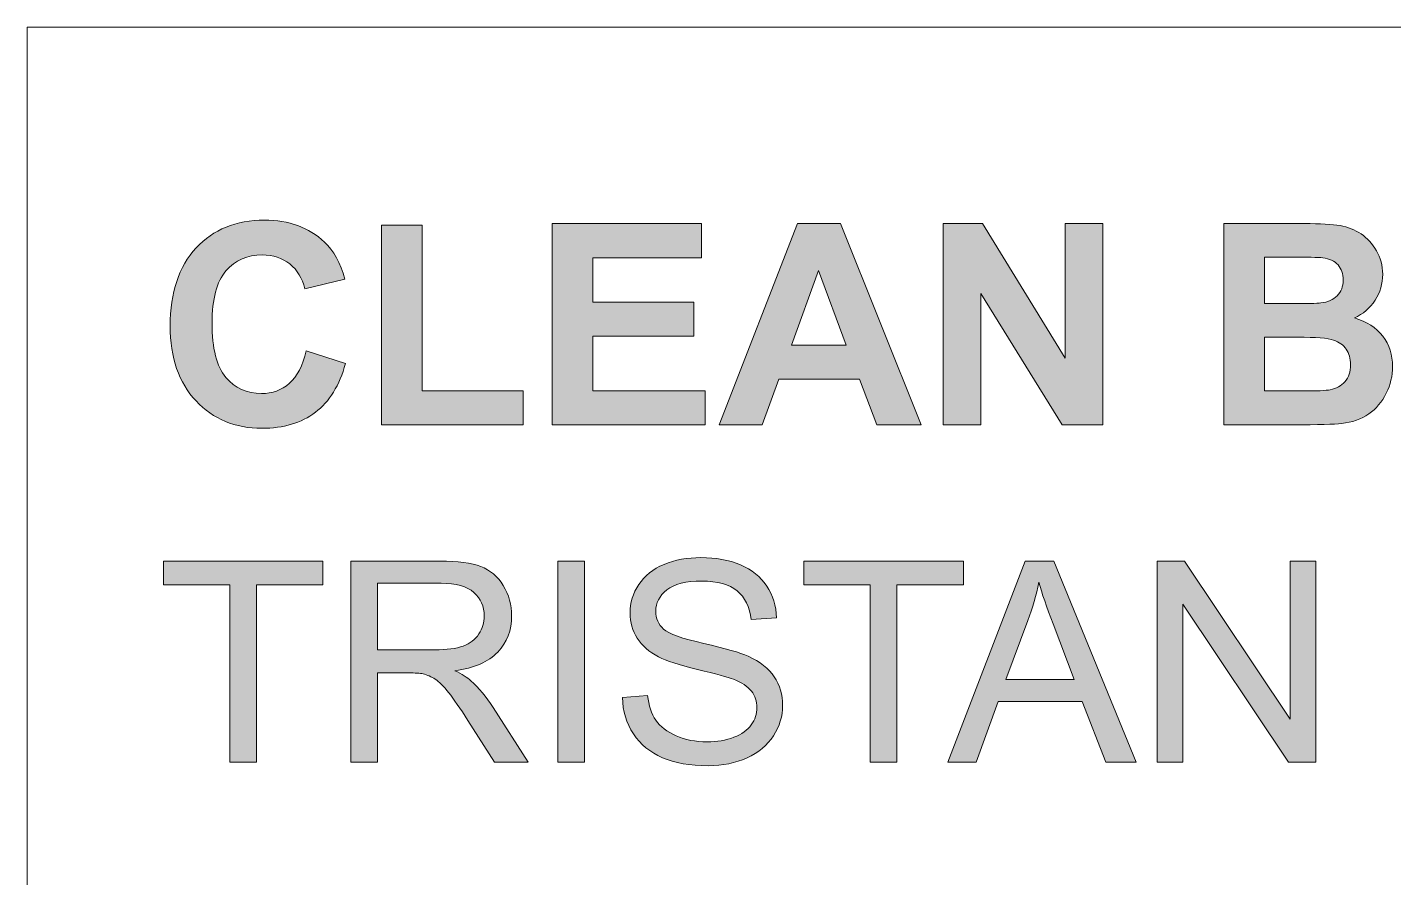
# Model space of a CAD drawing. Header units: inches. Extents: x -6.9 to 58.7, y -33.3 to 13.5.
# Drawn here: x -6.87 to 1.23, y -28.31 to -23.27 of the extents above; entities that cross this region are included whole.
import ezdxf

# ---------------------------------------------------------------- set-up
doc = ezdxf.new("R2010")
doc.units = ezdxf.units.IN
doc.header["$MEASUREMENT"] = 0
doc.layers.add('Layer 1', color=7, linetype='Continuous', lineweight=0)

# ---------------------------------------------------------------- blocks, each defined once
blk = doc.blocks.new('Block_1')
at = {"layer": 'Layer 1', "true_color": 0x000000, "transparency": 33554687}
h = blk.add_hatch(color=18, dxfattribs=at)
h.dxf.hatch_style = 2
edge = h.paths.add_edge_path()
edge.add_spline(control_points=[(-5.2161, -25.1857), (-5.2161, -25.1857), (-4.9826, -25.2597), (-4.9826, -25.2597), (-5.0184, -25.3899), (-5.0779, -25.4866), (-5.1612, -25.5498), (-5.2445, -25.613), (-5.3501, -25.6446), (-5.4782, -25.6446), (-5.6366, -25.6446), (-5.7668, -25.5905), (-5.8688, -25.4823), (-5.9708, -25.3741), (-6.0218, -25.2261), (-6.0218, -25.0384), (-6.0218, -24.8398), (-5.9705, -24.6856), (-5.868, -24.5757), (-5.7654, -24.4658), (-5.6306, -24.4109), (-5.4635, -24.4109), (-5.3176, -24.4109), (-5.199, -24.454), (-5.1079, -24.5403), (-5.0537, -24.5913), (-5.013, -24.6646), (-4.9858, -24.76), (-4.9858, -24.76), (-5.2243, -24.817), (-5.2243, -24.817), (-5.2384, -24.7552), (-5.2678, -24.7063), (-5.3126, -24.6705), (-5.3573, -24.6347), (-5.4117, -24.6168), (-5.4757, -24.6168), (-5.5642, -24.6168), (-5.6359, -24.6485), (-5.691, -24.712), (-5.7461, -24.7755), (-5.7736, -24.8783), (-5.7736, -25.0205), (-5.7736, -25.1713), (-5.7465, -25.2787), (-5.6922, -25.3427), (-5.638, -25.4067), (-5.5674, -25.4387), (-5.4806, -25.4387), (-5.4166, -25.4387), (-5.3615, -25.4184), (-5.3154, -25.3777), (-5.2693, -25.337), (-5.2362, -25.273), (-5.2161, -25.1857)], knot_values=[0, 0, 0, 0, 1, 1, 1, 2, 2, 2, 3, 3, 3, 4, 4, 4, 5, 5, 5, 6, 6, 6, 7, 7, 7, 8, 8, 8, 9, 9, 9, 10, 10, 10, 11, 11, 11, 12, 12, 12, 13, 13, 13, 14, 14, 14, 15, 15, 15, 16, 16, 16, 17, 17, 17, 18, 18, 18, 18], degree=3, periodic=0)
h = blk.add_hatch(color=18, dxfattribs=at)
h.dxf.hatch_style = 2
edge = h.paths.add_edge_path()
edge.add_spline(control_points=[(-4.7694, -25.6243), (-4.7694, -25.6243), (-4.7694, -24.441), (-4.7694, -24.441), (-4.7694, -24.441), (-4.5285, -24.441), (-4.5285, -24.441), (-4.5285, -24.441), (-4.5285, -25.4233), (-4.5285, -25.4233), (-4.5285, -25.4233), (-3.9295, -25.4233), (-3.9295, -25.4233), (-3.9295, -25.4233), (-3.9295, -25.6243), (-3.9295, -25.6243), (-3.9295, -25.6243), (-4.7694, -25.6243), (-4.7694, -25.6243)], knot_values=[0, 0, 0, 0, 1, 1, 1, 2, 2, 2, 3, 3, 3, 4, 4, 4, 5, 5, 5, 6, 6, 6, 6], degree=3, periodic=0)
h = blk.add_hatch(color=18, dxfattribs=at)
h.dxf.hatch_style = 2
edge = h.paths.add_edge_path()
edge.add_spline(control_points=[(-3.7578, -25.6243), (-3.7578, -25.6243), (-3.7578, -24.4313), (-3.7578, -24.4313), (-3.7578, -24.4313), (-2.8732, -24.4313), (-2.8732, -24.4313), (-2.8732, -24.4313), (-2.8732, -24.6331), (-2.8732, -24.6331), (-2.8732, -24.6331), (-3.5169, -24.6331), (-3.5169, -24.6331), (-3.5169, -24.6331), (-3.5169, -24.8976), (-3.5169, -24.8976), (-3.5169, -24.8976), (-2.918, -24.8976), (-2.918, -24.8976), (-2.918, -24.8976), (-2.918, -25.0986), (-2.918, -25.0986), (-2.918, -25.0986), (-3.5169, -25.0986), (-3.5169, -25.0986), (-3.5169, -25.0986), (-3.5169, -25.4233), (-3.5169, -25.4233), (-3.5169, -25.4233), (-2.8504, -25.4233), (-2.8504, -25.4233), (-2.8504, -25.4233), (-2.8504, -25.6243), (-2.8504, -25.6243), (-2.8504, -25.6243), (-3.7578, -25.6243), (-3.7578, -25.6243)], knot_values=[0, 0, 0, 0, 1, 1, 1, 2, 2, 2, 3, 3, 3, 4, 4, 4, 5, 5, 5, 6, 6, 6, 7, 7, 7, 8, 8, 8, 9, 9, 9, 10, 10, 10, 11, 11, 11, 12, 12, 12, 12], degree=3, periodic=0)
h = blk.add_hatch(color=18, dxfattribs=at)
h.dxf.hatch_style = 2
edge = h.paths.add_edge_path()
edge.add_spline(control_points=[(-2.0138, -25.1523), (-2.0138, -25.1523), (-2.1782, -24.7096), (-2.1782, -24.7096), (-2.1782, -24.7096), (-2.3393, -25.1523), (-2.3393, -25.1523), (-2.3393, -25.1523), (-2.0138, -25.1523), (-2.0138, -25.1523)], knot_values=[0, 0, 0, 0, 1, 1, 1, 2, 2, 2, 3, 3, 3, 3], degree=3, periodic=0)
edge = h.paths.add_edge_path()
edge.add_spline(control_points=[(-1.5703, -25.6243), (-1.5703, -25.6243), (-1.8323, -25.6243), (-1.8323, -25.6243), (-1.8323, -25.6243), (-1.9365, -25.3533), (-1.9365, -25.3533), (-1.9365, -25.3533), (-2.4134, -25.3533), (-2.4134, -25.3533), (-2.4134, -25.3533), (-2.5119, -25.6243), (-2.5119, -25.6243), (-2.5119, -25.6243), (-2.7674, -25.6243), (-2.7674, -25.6243), (-2.7674, -25.6243), (-2.3027, -24.4313), (-2.3027, -24.4313), (-2.3027, -24.4313), (-2.048, -24.4313), (-2.048, -24.4313), (-2.048, -24.4313), (-1.5703, -25.6243), (-1.5703, -25.6243)], knot_values=[0, 0, 0, 0, 1, 1, 1, 2, 2, 2, 3, 3, 3, 4, 4, 4, 5, 5, 5, 6, 6, 6, 7, 7, 7, 8, 8, 8, 8], degree=3, periodic=0)
h = blk.add_hatch(color=18, dxfattribs=at)
h.dxf.hatch_style = 2
edge = h.paths.add_edge_path()
edge.add_spline(control_points=[(-1.4401, -25.6243), (-1.4401, -25.6243), (-1.4401, -24.4313), (-1.4401, -24.4313), (-1.4401, -24.4313), (-1.2057, -24.4313), (-1.2057, -24.4313), (-1.2057, -24.4313), (-0.7174, -25.228), (-0.7174, -25.228), (-0.7174, -25.228), (-0.7174, -24.4313), (-0.7174, -24.4313), (-0.7174, -24.4313), (-0.4936, -24.4313), (-0.4936, -24.4313), (-0.4936, -24.4313), (-0.4936, -25.6243), (-0.4936, -25.6243), (-0.4936, -25.6243), (-0.7353, -25.6243), (-0.7353, -25.6243), (-0.7353, -25.6243), (-1.2163, -24.8463), (-1.2163, -24.8463), (-1.2163, -24.8463), (-1.2163, -25.6243), (-1.2163, -25.6243), (-1.2163, -25.6243), (-1.4401, -25.6243), (-1.4401, -25.6243)], knot_values=[0, 0, 0, 0, 1, 1, 1, 2, 2, 2, 3, 3, 3, 4, 4, 4, 5, 5, 5, 6, 6, 6, 7, 7, 7, 8, 8, 8, 9, 9, 9, 10, 10, 10, 10], degree=3, periodic=0)
h = blk.add_hatch(color=18, dxfattribs=at)
h.dxf.hatch_style = 2
edge = h.paths.add_edge_path()
edge.add_spline(control_points=[(0.4658, -25.1043), (0.4658, -25.1043), (0.4658, -25.4233), (0.4658, -25.4233), (0.4658, -25.4233), (0.6888, -25.4233), (0.6888, -25.4233), (0.7756, -25.4233), (0.8307, -25.4208), (0.854, -25.416), (0.8898, -25.4095), (0.919, -25.3936), (0.9415, -25.3684), (0.964, -25.3431), (0.9753, -25.3094), (0.9753, -25.267), (0.9753, -25.2312), (0.9666, -25.2008), (0.9492, -25.1759), (0.9319, -25.1509), (0.9068, -25.1328), (0.874, -25.1214), (0.8411, -25.11), (0.7699, -25.1043), (0.6603, -25.1043), (0.6603, -25.1043), (0.4658, -25.1043), (0.4658, -25.1043)], knot_values=[0, 0, 0, 0, 1, 1, 1, 2, 2, 2, 3, 3, 3, 4, 4, 4, 5, 5, 5, 6, 6, 6, 7, 7, 7, 8, 8, 8, 9, 9, 9, 9], degree=3, periodic=0)
edge = h.paths.add_edge_path()
edge.add_spline(control_points=[(0.4658, -24.6298), (0.4658, -24.6298), (0.4658, -24.9057), (0.4658, -24.9057), (0.4658, -24.9057), (0.6237, -24.9057), (0.6237, -24.9057), (0.7176, -24.9057), (0.7759, -24.9044), (0.7987, -24.9016), (0.8399, -24.8968), (0.8723, -24.8825), (0.8959, -24.8589), (0.9195, -24.8353), (0.9313, -24.8043), (0.9313, -24.7657), (0.9313, -24.7288), (0.9212, -24.6989), (0.9008, -24.6758), (0.8805, -24.6528), (0.8502, -24.6388), (0.8101, -24.6339), (0.7862, -24.6312), (0.7176, -24.6298), (0.6042, -24.6298), (0.6042, -24.6298), (0.4658, -24.6298), (0.4658, -24.6298)], knot_values=[0, 0, 0, 0, 1, 1, 1, 2, 2, 2, 3, 3, 3, 4, 4, 4, 5, 5, 5, 6, 6, 6, 7, 7, 7, 8, 8, 8, 9, 9, 9, 9], degree=3, periodic=0)
edge = h.paths.add_edge_path()
edge.add_spline(control_points=[(0.2249, -24.4313), (0.2249, -24.4313), (0.7018, -24.4313), (0.7018, -24.4313), (0.7962, -24.4313), (0.8666, -24.4352), (0.913, -24.4431), (0.9594, -24.4509), (1.0009, -24.4673), (1.0375, -24.4923), (1.0742, -24.5173), (1.1047, -24.5505), (1.1291, -24.592), (1.1535, -24.6335), (1.1657, -24.68), (1.1657, -24.7316), (1.1657, -24.7874), (1.1506, -24.8387), (1.1205, -24.8854), (1.0904, -24.932), (1.0496, -24.967), (0.9981, -24.9903), (1.0708, -25.0115), (1.1266, -25.0476), (1.1657, -25.0986), (1.2048, -25.1496), (1.2243, -25.2095), (1.2243, -25.2784), (1.2243, -25.3327), (1.2117, -25.3854), (1.1865, -25.4367), (1.1612, -25.488), (1.1268, -25.5289), (1.0831, -25.5596), (1.0394, -25.5903), (0.9856, -25.6091), (0.9216, -25.6162), (0.8814, -25.6205), (0.7846, -25.6232), (0.631, -25.6243), (0.631, -25.6243), (0.2249, -25.6243), (0.2249, -25.6243), (0.2249, -25.6243), (0.2249, -24.4313), (0.2249, -24.4313)], knot_values=[0, 0, 0, 0, 1, 1, 1, 2, 2, 2, 3, 3, 3, 4, 4, 4, 5, 5, 5, 6, 6, 6, 7, 7, 7, 8, 8, 8, 9, 9, 9, 10, 10, 10, 11, 11, 11, 12, 12, 12, 13, 13, 13, 14, 14, 14, 15, 15, 15, 15], degree=3, periodic=0)
h = blk.add_hatch(color=18, dxfattribs=at)
h.dxf.hatch_style = 2
edge = h.paths.add_edge_path()
edge.add_spline(control_points=[(-5.6686, -27.6243), (-5.6686, -27.6243), (-5.6686, -26.572), (-5.6686, -26.572), (-5.6686, -26.572), (-6.0617, -26.572), (-6.0617, -26.572), (-6.0617, -26.572), (-6.0617, -26.4313), (-6.0617, -26.4313), (-6.0617, -26.4313), (-5.116, -26.4313), (-5.116, -26.4313), (-5.116, -26.4313), (-5.116, -26.572), (-5.116, -26.572), (-5.116, -26.572), (-5.5107, -26.572), (-5.5107, -26.572), (-5.5107, -26.572), (-5.5107, -27.6243), (-5.5107, -27.6243), (-5.5107, -27.6243), (-5.6686, -27.6243), (-5.6686, -27.6243)], knot_values=[0, 0, 0, 0, 1, 1, 1, 2, 2, 2, 3, 3, 3, 4, 4, 4, 5, 5, 5, 6, 6, 6, 7, 7, 7, 8, 8, 8, 8], degree=3, periodic=0)
h = blk.add_hatch(color=18, dxfattribs=at)
h.dxf.hatch_style = 2
edge = h.paths.add_edge_path()
edge.add_spline(control_points=[(-4.7938, -26.9578), (-4.7938, -26.9578), (-4.4544, -26.9578), (-4.4544, -26.9578), (-4.3823, -26.9578), (-4.3258, -26.9503), (-4.2851, -26.9354), (-4.2445, -26.9205), (-4.2135, -26.8966), (-4.1924, -26.8638), (-4.1712, -26.831), (-4.1606, -26.7953), (-4.1606, -26.7568), (-4.1606, -26.7004), (-4.1811, -26.654), (-4.2221, -26.6176), (-4.263, -26.5813), (-4.3277, -26.5631), (-4.4162, -26.5631), (-4.4162, -26.5631), (-4.7938, -26.5631), (-4.7938, -26.5631), (-4.7938, -26.5631), (-4.7938, -26.9578), (-4.7938, -26.9578)], knot_values=[0, 0, 0, 0, 1, 1, 1, 2, 2, 2, 3, 3, 3, 4, 4, 4, 5, 5, 5, 6, 6, 6, 7, 7, 7, 8, 8, 8, 8], degree=3, periodic=0)
edge = h.paths.add_edge_path()
edge.add_spline(control_points=[(-4.9516, -27.6243), (-4.9516, -27.6243), (-4.9516, -26.4313), (-4.9516, -26.4313), (-4.9516, -26.4313), (-4.4227, -26.4313), (-4.4227, -26.4313), (-4.3164, -26.4313), (-4.2355, -26.442), (-4.1802, -26.4634), (-4.1248, -26.4848), (-4.0806, -26.5227), (-4.0475, -26.5769), (-4.0144, -26.6312), (-3.9979, -26.6911), (-3.9979, -26.7568), (-3.9979, -26.8414), (-4.0253, -26.9128), (-4.0801, -26.9708), (-4.1349, -27.0289), (-4.2195, -27.0658), (-4.334, -27.0815), (-4.2922, -27.1016), (-4.2605, -27.1214), (-4.2388, -27.1409), (-4.1927, -27.1832), (-4.149, -27.2361), (-4.1077, -27.2996), (-4.1077, -27.2996), (-3.9002, -27.6243), (-3.9002, -27.6243), (-3.9002, -27.6243), (-4.0988, -27.6243), (-4.0988, -27.6243), (-4.0988, -27.6243), (-4.2567, -27.3761), (-4.2567, -27.3761), (-4.3028, -27.3045), (-4.3408, -27.2497), (-4.3706, -27.2117), (-4.4004, -27.1737), (-4.4272, -27.1471), (-4.4508, -27.1319), (-4.4744, -27.1168), (-4.4984, -27.1062), (-4.5228, -27.1002), (-4.5407, -27.0964), (-4.57, -27.0945), (-4.6107, -27.0945), (-4.6107, -27.0945), (-4.7938, -27.0945), (-4.7938, -27.0945), (-4.7938, -27.0945), (-4.7938, -27.6243), (-4.7938, -27.6243), (-4.7938, -27.6243), (-4.9516, -27.6243), (-4.9516, -27.6243)], knot_values=[0, 0, 0, 0, 1, 1, 1, 2, 2, 2, 3, 3, 3, 4, 4, 4, 5, 5, 5, 6, 6, 6, 7, 7, 7, 8, 8, 8, 9, 9, 9, 10, 10, 10, 11, 11, 11, 12, 12, 12, 13, 13, 13, 14, 14, 14, 15, 15, 15, 16, 16, 16, 17, 17, 17, 18, 18, 18, 19, 19, 19, 19], degree=3, periodic=0)
h = blk.add_hatch(color=18, dxfattribs=at)
h.dxf.hatch_style = 2
edge = h.paths.add_edge_path()
edge.add_spline(control_points=[(-3.7236, -27.6243), (-3.7236, -27.6243), (-3.7236, -26.4313), (-3.7236, -26.4313), (-3.7236, -26.4313), (-3.5657, -26.4313), (-3.5657, -26.4313), (-3.5657, -26.4313), (-3.5657, -27.6243), (-3.5657, -27.6243), (-3.5657, -27.6243), (-3.7236, -27.6243), (-3.7236, -27.6243)], knot_values=[0, 0, 0, 0, 1, 1, 1, 2, 2, 2, 3, 3, 3, 4, 4, 4, 4], degree=3, periodic=0)
h = blk.add_hatch(color=18, dxfattribs=at)
h.dxf.hatch_style = 2
edge = h.paths.add_edge_path()
edge.add_spline(control_points=[(-3.3411, -27.241), (-3.3411, -27.241), (-3.1922, -27.228), (-3.1922, -27.228), (-3.1852, -27.2877), (-3.1687, -27.3366), (-3.143, -27.3749), (-3.1172, -27.4131), (-3.0772, -27.444), (-3.0229, -27.4676), (-2.9687, -27.4912), (-2.9077, -27.503), (-2.8398, -27.503), (-2.7796, -27.503), (-2.7264, -27.4941), (-2.6803, -27.4762), (-2.6342, -27.4583), (-2.5999, -27.4337), (-2.5774, -27.4025), (-2.5549, -27.3713), (-2.5436, -27.3373), (-2.5436, -27.3004), (-2.5436, -27.263), (-2.5545, -27.2303), (-2.5762, -27.2023), (-2.5979, -27.1744), (-2.6337, -27.1509), (-2.6836, -27.1319), (-2.7156, -27.1195), (-2.7864, -27.1001), (-2.896, -27.0738), (-3.0056, -27.0474), (-3.0823, -27.0226), (-3.1263, -26.9993), (-3.1833, -26.9695), (-3.2257, -26.9324), (-3.2536, -26.8882), (-3.2816, -26.844), (-3.2956, -26.7945), (-3.2956, -26.7397), (-3.2956, -26.6795), (-3.2785, -26.6232), (-3.2443, -26.5708), (-3.2101, -26.5185), (-3.1602, -26.4787), (-3.0946, -26.4516), (-3.0289, -26.4245), (-2.9559, -26.4109), (-2.8756, -26.4109), (-2.7872, -26.4109), (-2.7092, -26.4252), (-2.6417, -26.4536), (-2.5741, -26.4821), (-2.5222, -26.524), (-2.4858, -26.5794), (-2.4495, -26.6347), (-2.43, -26.6974), (-2.4272, -26.7674), (-2.4272, -26.7674), (-2.5786, -26.7788), (-2.5786, -26.7788), (-2.5867, -26.7033), (-2.6143, -26.6464), (-2.6612, -26.6079), (-2.7081, -26.5693), (-2.7775, -26.5501), (-2.8691, -26.5501), (-2.9646, -26.5501), (-3.0342, -26.5676), (-3.0779, -26.6026), (-3.1215, -26.6376), (-3.1434, -26.6797), (-3.1434, -26.7291), (-3.1434, -26.772), (-3.1279, -26.8072), (-3.097, -26.8349), (-3.0666, -26.8626), (-2.9873, -26.8909), (-2.859, -26.9199), (-2.7307, -26.949), (-2.6426, -26.9743), (-2.5949, -26.996), (-2.5254, -27.028), (-2.4742, -27.0686), (-2.4411, -27.1177), (-2.408, -27.1668), (-2.3914, -27.2234), (-2.3914, -27.2874), (-2.3914, -27.3509), (-2.4096, -27.4107), (-2.4459, -27.4668), (-2.4823, -27.523), (-2.5345, -27.5667), (-2.6026, -27.5978), (-2.6707, -27.629), (-2.7473, -27.6446), (-2.8325, -27.6446), (-2.9405, -27.6446), (-3.031, -27.6289), (-3.1039, -27.5974), (-3.1769, -27.566), (-3.2341, -27.5186), (-3.2756, -27.4554), (-3.3171, -27.3922), (-3.339, -27.3207), (-3.3411, -27.241)], knot_values=[0, 0, 0, 0, 1, 1, 1, 2, 2, 2, 3, 3, 3, 4, 4, 4, 5, 5, 5, 6, 6, 6, 7, 7, 7, 8, 8, 8, 9, 9, 9, 10, 10, 10, 11, 11, 11, 12, 12, 12, 13, 13, 13, 14, 14, 14, 15, 15, 15, 16, 16, 16, 17, 17, 17, 18, 18, 18, 19, 19, 19, 20, 20, 20, 21, 21, 21, 22, 22, 22, 23, 23, 23, 24, 24, 24, 25, 25, 25, 26, 26, 26, 27, 27, 27, 28, 28, 28, 29, 29, 29, 30, 30, 30, 31, 31, 31, 32, 32, 32, 33, 33, 33, 34, 34, 34, 35, 35, 35, 35], degree=3, periodic=0)
h = blk.add_hatch(color=18, dxfattribs=at)
h.dxf.hatch_style = 2
edge = h.paths.add_edge_path()
edge.add_spline(control_points=[(-1.8722, -27.6243), (-1.8722, -27.6243), (-1.8722, -26.572), (-1.8722, -26.572), (-1.8722, -26.572), (-2.2653, -26.572), (-2.2653, -26.572), (-2.2653, -26.572), (-2.2653, -26.4313), (-2.2653, -26.4313), (-2.2653, -26.4313), (-1.3196, -26.4313), (-1.3196, -26.4313), (-1.3196, -26.4313), (-1.3196, -26.572), (-1.3196, -26.572), (-1.3196, -26.572), (-1.7143, -26.572), (-1.7143, -26.572), (-1.7143, -26.572), (-1.7143, -27.6243), (-1.7143, -27.6243), (-1.7143, -27.6243), (-1.8722, -27.6243), (-1.8722, -27.6243)], knot_values=[0, 0, 0, 0, 1, 1, 1, 2, 2, 2, 3, 3, 3, 4, 4, 4, 5, 5, 5, 6, 6, 6, 7, 7, 7, 8, 8, 8, 8], degree=3, periodic=0)
h = blk.add_hatch(color=18, dxfattribs=at)
h.dxf.hatch_style = 2
edge = h.paths.add_edge_path()
edge.add_spline(control_points=[(-1.0682, -27.1344), (-1.0682, -27.1344), (-0.6637, -27.1344), (-0.6637, -27.1344), (-0.6637, -27.1344), (-0.7882, -26.804), (-0.7882, -26.804), (-0.8262, -26.7036), (-0.8544, -26.6211), (-0.8729, -26.5566), (-0.8881, -26.6331), (-0.9095, -26.709), (-0.9372, -26.7845), (-0.9372, -26.7845), (-1.0682, -27.1344), (-1.0682, -27.1344)], knot_values=[0, 0, 0, 0, 1, 1, 1, 2, 2, 2, 3, 3, 3, 4, 4, 4, 5, 5, 5, 5], degree=3, periodic=0)
edge = h.paths.add_edge_path()
edge.add_spline(control_points=[(-1.4124, -27.6243), (-1.4124, -27.6243), (-0.9543, -26.4313), (-0.9543, -26.4313), (-0.9543, -26.4313), (-0.7842, -26.4313), (-0.7842, -26.4313), (-0.7842, -26.4313), (-0.2959, -27.6243), (-0.2959, -27.6243), (-0.2959, -27.6243), (-0.4757, -27.6243), (-0.4757, -27.6243), (-0.4757, -27.6243), (-0.6149, -27.263), (-0.6149, -27.263), (-0.6149, -27.263), (-1.1138, -27.263), (-1.1138, -27.263), (-1.1138, -27.263), (-1.2448, -27.6243), (-1.2448, -27.6243), (-1.2448, -27.6243), (-1.4124, -27.6243), (-1.4124, -27.6243)], knot_values=[0, 0, 0, 0, 1, 1, 1, 2, 2, 2, 3, 3, 3, 4, 4, 4, 5, 5, 5, 6, 6, 6, 7, 7, 7, 8, 8, 8, 8], degree=3, periodic=0)
h = blk.add_hatch(color=18, dxfattribs=at)
h.dxf.hatch_style = 2
edge = h.paths.add_edge_path()
edge.add_spline(control_points=[(-0.1714, -27.6243), (-0.1714, -27.6243), (-0.1714, -26.4313), (-0.1714, -26.4313), (-0.1714, -26.4313), (-0.0094, -26.4313), (-0.0094, -26.4313), (-0.0094, -26.4313), (0.6172, -27.3679), (0.6172, -27.3679), (0.6172, -27.3679), (0.6172, -26.4313), (0.6172, -26.4313), (0.6172, -26.4313), (0.7686, -26.4313), (0.7686, -26.4313), (0.7686, -26.4313), (0.7686, -27.6243), (0.7686, -27.6243), (0.7686, -27.6243), (0.6066, -27.6243), (0.6066, -27.6243), (0.6066, -27.6243), (-0.02, -26.6868), (-0.02, -26.6868), (-0.02, -26.6868), (-0.02, -27.6243), (-0.02, -27.6243), (-0.02, -27.6243), (-0.1714, -27.6243), (-0.1714, -27.6243)], knot_values=[0, 0, 0, 0, 1, 1, 1, 2, 2, 2, 3, 3, 3, 4, 4, 4, 5, 5, 5, 6, 6, 6, 7, 7, 7, 8, 8, 8, 9, 9, 9, 10, 10, 10, 10], degree=3, periodic=0)
at = {"layer": 'Layer 1'}
for points, knots in [([(-5.2161, -25.1857), (-5.2161, -25.1857), (-4.9826, -25.2597), (-4.9826, -25.2597), (-5.0184, -25.3899), (-5.0779, -25.4866), (-5.1612, -25.5498), (-5.2445, -25.613), (-5.3501, -25.6446), (-5.4782, -25.6446), (-5.6366, -25.6446), (-5.7668, -25.5905), (-5.8688, -25.4823), (-5.9708, -25.3741), (-6.0218, -25.2261), (-6.0218, -25.0384), (-6.0218, -24.8398), (-5.9705, -24.6856), (-5.868, -24.5757), (-5.7654, -24.4658), (-5.6306, -24.4109), (-5.4635, -24.4109), (-5.3176, -24.4109), (-5.199, -24.454), (-5.1079, -24.5403), (-5.0537, -24.5913), (-5.013, -24.6646), (-4.9858, -24.76), (-4.9858, -24.76), (-5.2243, -24.817), (-5.2243, -24.817), (-5.2384, -24.7552), (-5.2678, -24.7063), (-5.3126, -24.6705), (-5.3573, -24.6347), (-5.4117, -24.6168), (-5.4757, -24.6168), (-5.5642, -24.6168), (-5.6359, -24.6485), (-5.691, -24.712), (-5.7461, -24.7755), (-5.7736, -24.8783), (-5.7736, -25.0205), (-5.7736, -25.1713), (-5.7465, -25.2787), (-5.6922, -25.3427), (-5.638, -25.4067), (-5.5674, -25.4387), (-5.4806, -25.4387), (-5.4166, -25.4387), (-5.3615, -25.4184), (-5.3154, -25.3777), (-5.2693, -25.337), (-5.2362, -25.273), (-5.2161, -25.1857)], [0, 0, 0, 0, 1, 1, 1, 2, 2, 2, 3, 3, 3, 4, 4, 4, 5, 5, 5, 6, 6, 6, 7, 7, 7, 8, 8, 8, 9, 9, 9, 10, 10, 10, 11, 11, 11, 12, 12, 12, 13, 13, 13, 14, 14, 14, 15, 15, 15, 16, 16, 16, 17, 17, 17, 18, 18, 18, 18]), ([(-4.7694, -25.6243), (-4.7694, -25.6243), (-4.7694, -24.441), (-4.7694, -24.441), (-4.7694, -24.441), (-4.5285, -24.441), (-4.5285, -24.441), (-4.5285, -24.441), (-4.5285, -25.4233), (-4.5285, -25.4233), (-4.5285, -25.4233), (-3.9295, -25.4233), (-3.9295, -25.4233), (-3.9295, -25.4233), (-3.9295, -25.6243), (-3.9295, -25.6243), (-3.9295, -25.6243), (-4.7694, -25.6243), (-4.7694, -25.6243)], [0, 0, 0, 0, 1, 1, 1, 2, 2, 2, 3, 3, 3, 4, 4, 4, 5, 5, 5, 6, 6, 6, 6]), ([(-3.7578, -25.6243), (-3.7578, -25.6243), (-3.7578, -24.4313), (-3.7578, -24.4313), (-3.7578, -24.4313), (-2.8732, -24.4313), (-2.8732, -24.4313), (-2.8732, -24.4313), (-2.8732, -24.6331), (-2.8732, -24.6331), (-2.8732, -24.6331), (-3.5169, -24.6331), (-3.5169, -24.6331), (-3.5169, -24.6331), (-3.5169, -24.8976), (-3.5169, -24.8976), (-3.5169, -24.8976), (-2.918, -24.8976), (-2.918, -24.8976), (-2.918, -24.8976), (-2.918, -25.0986), (-2.918, -25.0986), (-2.918, -25.0986), (-3.5169, -25.0986), (-3.5169, -25.0986), (-3.5169, -25.0986), (-3.5169, -25.4233), (-3.5169, -25.4233), (-3.5169, -25.4233), (-2.8504, -25.4233), (-2.8504, -25.4233), (-2.8504, -25.4233), (-2.8504, -25.6243), (-2.8504, -25.6243), (-2.8504, -25.6243), (-3.7578, -25.6243), (-3.7578, -25.6243)], [0, 0, 0, 0, 1, 1, 1, 2, 2, 2, 3, 3, 3, 4, 4, 4, 5, 5, 5, 6, 6, 6, 7, 7, 7, 8, 8, 8, 9, 9, 9, 10, 10, 10, 11, 11, 11, 12, 12, 12, 12]), ([(-1.5703, -25.6243), (-1.5703, -25.6243), (-1.8323, -25.6243), (-1.8323, -25.6243), (-1.8323, -25.6243), (-1.9365, -25.3533), (-1.9365, -25.3533), (-1.9365, -25.3533), (-2.4134, -25.3533), (-2.4134, -25.3533), (-2.4134, -25.3533), (-2.5119, -25.6243), (-2.5119, -25.6243), (-2.5119, -25.6243), (-2.7674, -25.6243), (-2.7674, -25.6243), (-2.7674, -25.6243), (-2.3027, -24.4313), (-2.3027, -24.4313), (-2.3027, -24.4313), (-2.048, -24.4313), (-2.048, -24.4313), (-2.048, -24.4313), (-1.5703, -25.6243), (-1.5703, -25.6243)], [0, 0, 0, 0, 1, 1, 1, 2, 2, 2, 3, 3, 3, 4, 4, 4, 5, 5, 5, 6, 6, 6, 7, 7, 7, 8, 8, 8, 8]), ([(-1.4401, -25.6243), (-1.4401, -25.6243), (-1.4401, -24.4313), (-1.4401, -24.4313), (-1.4401, -24.4313), (-1.2057, -24.4313), (-1.2057, -24.4313), (-1.2057, -24.4313), (-0.7174, -25.228), (-0.7174, -25.228), (-0.7174, -25.228), (-0.7174, -24.4313), (-0.7174, -24.4313), (-0.7174, -24.4313), (-0.4936, -24.4313), (-0.4936, -24.4313), (-0.4936, -24.4313), (-0.4936, -25.6243), (-0.4936, -25.6243), (-0.4936, -25.6243), (-0.7353, -25.6243), (-0.7353, -25.6243), (-0.7353, -25.6243), (-1.2163, -24.8463), (-1.2163, -24.8463), (-1.2163, -24.8463), (-1.2163, -25.6243), (-1.2163, -25.6243), (-1.2163, -25.6243), (-1.4401, -25.6243), (-1.4401, -25.6243)], [0, 0, 0, 0, 1, 1, 1, 2, 2, 2, 3, 3, 3, 4, 4, 4, 5, 5, 5, 6, 6, 6, 7, 7, 7, 8, 8, 8, 9, 9, 9, 10, 10, 10, 10]), ([(0.2249, -24.4313), (0.2249, -24.4313), (0.7018, -24.4313), (0.7018, -24.4313), (0.7962, -24.4313), (0.8666, -24.4352), (0.913, -24.4431), (0.9594, -24.4509), (1.0009, -24.4673), (1.0375, -24.4923), (1.0742, -24.5173), (1.1047, -24.5505), (1.1291, -24.592), (1.1535, -24.6335), (1.1657, -24.68), (1.1657, -24.7316), (1.1657, -24.7874), (1.1506, -24.8387), (1.1205, -24.8854), (1.0904, -24.932), (1.0496, -24.967), (0.9981, -24.9903), (1.0708, -25.0115), (1.1266, -25.0476), (1.1657, -25.0986), (1.2048, -25.1496), (1.2243, -25.2095), (1.2243, -25.2784), (1.2243, -25.3327), (1.2117, -25.3854), (1.1865, -25.4367), (1.1612, -25.488), (1.1268, -25.5289), (1.0831, -25.5596), (1.0394, -25.5903), (0.9856, -25.6091), (0.9216, -25.6162), (0.8814, -25.6205), (0.7846, -25.6232), (0.631, -25.6243), (0.631, -25.6243), (0.2249, -25.6243), (0.2249, -25.6243), (0.2249, -25.6243), (0.2249, -24.4313), (0.2249, -24.4313)], [0, 0, 0, 0, 1, 1, 1, 2, 2, 2, 3, 3, 3, 4, 4, 4, 5, 5, 5, 6, 6, 6, 7, 7, 7, 8, 8, 8, 9, 9, 9, 10, 10, 10, 11, 11, 11, 12, 12, 12, 13, 13, 13, 14, 14, 14, 15, 15, 15, 15]), ([(0.4658, -24.6298), (0.4658, -24.6298), (0.4658, -24.9057), (0.4658, -24.9057), (0.4658, -24.9057), (0.6237, -24.9057), (0.6237, -24.9057), (0.7176, -24.9057), (0.7759, -24.9044), (0.7987, -24.9016), (0.8399, -24.8968), (0.8723, -24.8825), (0.8959, -24.8589), (0.9195, -24.8353), (0.9313, -24.8043), (0.9313, -24.7657), (0.9313, -24.7288), (0.9212, -24.6989), (0.9008, -24.6758), (0.8805, -24.6528), (0.8502, -24.6388), (0.8101, -24.6339), (0.7862, -24.6312), (0.7176, -24.6298), (0.6042, -24.6298), (0.6042, -24.6298), (0.4658, -24.6298), (0.4658, -24.6298)], [0, 0, 0, 0, 1, 1, 1, 2, 2, 2, 3, 3, 3, 4, 4, 4, 5, 5, 5, 6, 6, 6, 7, 7, 7, 8, 8, 8, 9, 9, 9, 9]), ([(-2.0138, -25.1523), (-2.0138, -25.1523), (-2.1782, -24.7096), (-2.1782, -24.7096), (-2.1782, -24.7096), (-2.3393, -25.1523), (-2.3393, -25.1523), (-2.3393, -25.1523), (-2.0138, -25.1523), (-2.0138, -25.1523)], [0, 0, 0, 0, 1, 1, 1, 2, 2, 2, 3, 3, 3, 3]), ([(0.4658, -25.1043), (0.4658, -25.1043), (0.4658, -25.4233), (0.4658, -25.4233), (0.4658, -25.4233), (0.6888, -25.4233), (0.6888, -25.4233), (0.7756, -25.4233), (0.8307, -25.4208), (0.854, -25.416), (0.8898, -25.4095), (0.919, -25.3936), (0.9415, -25.3684), (0.964, -25.3431), (0.9753, -25.3094), (0.9753, -25.267), (0.9753, -25.2312), (0.9666, -25.2008), (0.9492, -25.1759), (0.9319, -25.1509), (0.9068, -25.1328), (0.874, -25.1214), (0.8411, -25.11), (0.7699, -25.1043), (0.6603, -25.1043), (0.6603, -25.1043), (0.4658, -25.1043), (0.4658, -25.1043)], [0, 0, 0, 0, 1, 1, 1, 2, 2, 2, 3, 3, 3, 4, 4, 4, 5, 5, 5, 6, 6, 6, 7, 7, 7, 8, 8, 8, 9, 9, 9, 9]), ([(-5.6686, -27.6243), (-5.6686, -27.6243), (-5.6686, -26.572), (-5.6686, -26.572), (-5.6686, -26.572), (-6.0617, -26.572), (-6.0617, -26.572), (-6.0617, -26.572), (-6.0617, -26.4313), (-6.0617, -26.4313), (-6.0617, -26.4313), (-5.116, -26.4313), (-5.116, -26.4313), (-5.116, -26.4313), (-5.116, -26.572), (-5.116, -26.572), (-5.116, -26.572), (-5.5107, -26.572), (-5.5107, -26.572), (-5.5107, -26.572), (-5.5107, -27.6243), (-5.5107, -27.6243), (-5.5107, -27.6243), (-5.6686, -27.6243), (-5.6686, -27.6243)], [0, 0, 0, 0, 1, 1, 1, 2, 2, 2, 3, 3, 3, 4, 4, 4, 5, 5, 5, 6, 6, 6, 7, 7, 7, 8, 8, 8, 8]), ([(-4.9516, -27.6243), (-4.9516, -27.6243), (-4.9516, -26.4313), (-4.9516, -26.4313), (-4.9516, -26.4313), (-4.4227, -26.4313), (-4.4227, -26.4313), (-4.3164, -26.4313), (-4.2355, -26.442), (-4.1802, -26.4634), (-4.1248, -26.4848), (-4.0806, -26.5227), (-4.0475, -26.5769), (-4.0144, -26.6312), (-3.9979, -26.6911), (-3.9979, -26.7568), (-3.9979, -26.8414), (-4.0253, -26.9128), (-4.0801, -26.9708), (-4.1349, -27.0289), (-4.2195, -27.0658), (-4.334, -27.0815), (-4.2922, -27.1016), (-4.2605, -27.1214), (-4.2388, -27.1409), (-4.1927, -27.1832), (-4.149, -27.2361), (-4.1077, -27.2996), (-4.1077, -27.2996), (-3.9002, -27.6243), (-3.9002, -27.6243), (-3.9002, -27.6243), (-4.0988, -27.6243), (-4.0988, -27.6243), (-4.0988, -27.6243), (-4.2567, -27.3761), (-4.2567, -27.3761), (-4.3028, -27.3045), (-4.3408, -27.2497), (-4.3706, -27.2117), (-4.4004, -27.1737), (-4.4272, -27.1471), (-4.4508, -27.1319), (-4.4744, -27.1168), (-4.4984, -27.1062), (-4.5228, -27.1002), (-4.5407, -27.0964), (-4.57, -27.0945), (-4.6107, -27.0945), (-4.6107, -27.0945), (-4.7938, -27.0945), (-4.7938, -27.0945), (-4.7938, -27.0945), (-4.7938, -27.6243), (-4.7938, -27.6243), (-4.7938, -27.6243), (-4.9516, -27.6243), (-4.9516, -27.6243)], [0, 0, 0, 0, 1, 1, 1, 2, 2, 2, 3, 3, 3, 4, 4, 4, 5, 5, 5, 6, 6, 6, 7, 7, 7, 8, 8, 8, 9, 9, 9, 10, 10, 10, 11, 11, 11, 12, 12, 12, 13, 13, 13, 14, 14, 14, 15, 15, 15, 16, 16, 16, 17, 17, 17, 18, 18, 18, 19, 19, 19, 19]), ([(-3.7236, -27.6243), (-3.7236, -27.6243), (-3.7236, -26.4313), (-3.7236, -26.4313), (-3.7236, -26.4313), (-3.5657, -26.4313), (-3.5657, -26.4313), (-3.5657, -26.4313), (-3.5657, -27.6243), (-3.5657, -27.6243), (-3.5657, -27.6243), (-3.7236, -27.6243), (-3.7236, -27.6243)], [0, 0, 0, 0, 1, 1, 1, 2, 2, 2, 3, 3, 3, 4, 4, 4, 4]), ([(-3.3411, -27.241), (-3.3411, -27.241), (-3.1922, -27.228), (-3.1922, -27.228), (-3.1852, -27.2877), (-3.1687, -27.3366), (-3.143, -27.3749), (-3.1172, -27.4131), (-3.0772, -27.444), (-3.0229, -27.4676), (-2.9687, -27.4912), (-2.9077, -27.503), (-2.8398, -27.503), (-2.7796, -27.503), (-2.7264, -27.4941), (-2.6803, -27.4762), (-2.6342, -27.4583), (-2.5999, -27.4337), (-2.5774, -27.4025), (-2.5549, -27.3713), (-2.5436, -27.3373), (-2.5436, -27.3004), (-2.5436, -27.263), (-2.5545, -27.2303), (-2.5762, -27.2023), (-2.5979, -27.1744), (-2.6337, -27.1509), (-2.6836, -27.1319), (-2.7156, -27.1195), (-2.7864, -27.1001), (-2.896, -27.0738), (-3.0056, -27.0474), (-3.0823, -27.0226), (-3.1263, -26.9993), (-3.1833, -26.9695), (-3.2257, -26.9324), (-3.2536, -26.8882), (-3.2816, -26.844), (-3.2956, -26.7945), (-3.2956, -26.7397), (-3.2956, -26.6795), (-3.2785, -26.6232), (-3.2443, -26.5708), (-3.2101, -26.5185), (-3.1602, -26.4787), (-3.0946, -26.4516), (-3.0289, -26.4245), (-2.9559, -26.4109), (-2.8756, -26.4109), (-2.7872, -26.4109), (-2.7092, -26.4252), (-2.6417, -26.4536), (-2.5741, -26.4821), (-2.5222, -26.524), (-2.4858, -26.5794), (-2.4495, -26.6347), (-2.43, -26.6974), (-2.4272, -26.7674), (-2.4272, -26.7674), (-2.5786, -26.7788), (-2.5786, -26.7788), (-2.5867, -26.7033), (-2.6143, -26.6464), (-2.6612, -26.6079), (-2.7081, -26.5693), (-2.7775, -26.5501), (-2.8691, -26.5501), (-2.9646, -26.5501), (-3.0342, -26.5676), (-3.0779, -26.6026), (-3.1215, -26.6376), (-3.1434, -26.6797), (-3.1434, -26.7291), (-3.1434, -26.772), (-3.1279, -26.8072), (-3.097, -26.8349), (-3.0666, -26.8626), (-2.9873, -26.8909), (-2.859, -26.9199), (-2.7307, -26.949), (-2.6426, -26.9743), (-2.5949, -26.996), (-2.5254, -27.028), (-2.4742, -27.0686), (-2.4411, -27.1177), (-2.408, -27.1668), (-2.3914, -27.2234), (-2.3914, -27.2874), (-2.3914, -27.3509), (-2.4096, -27.4107), (-2.4459, -27.4668), (-2.4823, -27.523), (-2.5345, -27.5667), (-2.6026, -27.5978), (-2.6707, -27.629), (-2.7473, -27.6446), (-2.8325, -27.6446), (-2.9405, -27.6446), (-3.031, -27.6289), (-3.1039, -27.5974), (-3.1769, -27.566), (-3.2341, -27.5186), (-3.2756, -27.4554), (-3.3171, -27.3922), (-3.339, -27.3207), (-3.3411, -27.241)], [0, 0, 0, 0, 1, 1, 1, 2, 2, 2, 3, 3, 3, 4, 4, 4, 5, 5, 5, 6, 6, 6, 7, 7, 7, 8, 8, 8, 9, 9, 9, 10, 10, 10, 11, 11, 11, 12, 12, 12, 13, 13, 13, 14, 14, 14, 15, 15, 15, 16, 16, 16, 17, 17, 17, 18, 18, 18, 19, 19, 19, 20, 20, 20, 21, 21, 21, 22, 22, 22, 23, 23, 23, 24, 24, 24, 25, 25, 25, 26, 26, 26, 27, 27, 27, 28, 28, 28, 29, 29, 29, 30, 30, 30, 31, 31, 31, 32, 32, 32, 33, 33, 33, 34, 34, 34, 35, 35, 35, 35]), ([(-1.8722, -27.6243), (-1.8722, -27.6243), (-1.8722, -26.572), (-1.8722, -26.572), (-1.8722, -26.572), (-2.2653, -26.572), (-2.2653, -26.572), (-2.2653, -26.572), (-2.2653, -26.4313), (-2.2653, -26.4313), (-2.2653, -26.4313), (-1.3196, -26.4313), (-1.3196, -26.4313), (-1.3196, -26.4313), (-1.3196, -26.572), (-1.3196, -26.572), (-1.3196, -26.572), (-1.7143, -26.572), (-1.7143, -26.572), (-1.7143, -26.572), (-1.7143, -27.6243), (-1.7143, -27.6243), (-1.7143, -27.6243), (-1.8722, -27.6243), (-1.8722, -27.6243)], [0, 0, 0, 0, 1, 1, 1, 2, 2, 2, 3, 3, 3, 4, 4, 4, 5, 5, 5, 6, 6, 6, 7, 7, 7, 8, 8, 8, 8]), ([(-1.4124, -27.6243), (-1.4124, -27.6243), (-0.9543, -26.4313), (-0.9543, -26.4313), (-0.9543, -26.4313), (-0.7842, -26.4313), (-0.7842, -26.4313), (-0.7842, -26.4313), (-0.2959, -27.6243), (-0.2959, -27.6243), (-0.2959, -27.6243), (-0.4757, -27.6243), (-0.4757, -27.6243), (-0.4757, -27.6243), (-0.6149, -27.263), (-0.6149, -27.263), (-0.6149, -27.263), (-1.1138, -27.263), (-1.1138, -27.263), (-1.1138, -27.263), (-1.2448, -27.6243), (-1.2448, -27.6243), (-1.2448, -27.6243), (-1.4124, -27.6243), (-1.4124, -27.6243)], [0, 0, 0, 0, 1, 1, 1, 2, 2, 2, 3, 3, 3, 4, 4, 4, 5, 5, 5, 6, 6, 6, 7, 7, 7, 8, 8, 8, 8]), ([(-0.1714, -27.6243), (-0.1714, -27.6243), (-0.1714, -26.4313), (-0.1714, -26.4313), (-0.1714, -26.4313), (-0.0094, -26.4313), (-0.0094, -26.4313), (-0.0094, -26.4313), (0.6172, -27.3679), (0.6172, -27.3679), (0.6172, -27.3679), (0.6172, -26.4313), (0.6172, -26.4313), (0.6172, -26.4313), (0.7686, -26.4313), (0.7686, -26.4313), (0.7686, -26.4313), (0.7686, -27.6243), (0.7686, -27.6243), (0.7686, -27.6243), (0.6066, -27.6243), (0.6066, -27.6243), (0.6066, -27.6243), (-0.02, -26.6868), (-0.02, -26.6868), (-0.02, -26.6868), (-0.02, -27.6243), (-0.02, -27.6243), (-0.02, -27.6243), (-0.1714, -27.6243), (-0.1714, -27.6243)], [0, 0, 0, 0, 1, 1, 1, 2, 2, 2, 3, 3, 3, 4, 4, 4, 5, 5, 5, 6, 6, 6, 7, 7, 7, 8, 8, 8, 9, 9, 9, 10, 10, 10, 10]), ([(-4.7938, -26.9578), (-4.7938, -26.9578), (-4.4544, -26.9578), (-4.4544, -26.9578), (-4.3823, -26.9578), (-4.3258, -26.9503), (-4.2851, -26.9354), (-4.2445, -26.9205), (-4.2135, -26.8966), (-4.1924, -26.8638), (-4.1712, -26.831), (-4.1606, -26.7953), (-4.1606, -26.7568), (-4.1606, -26.7004), (-4.1811, -26.654), (-4.2221, -26.6176), (-4.263, -26.5813), (-4.3277, -26.5631), (-4.4162, -26.5631), (-4.4162, -26.5631), (-4.7938, -26.5631), (-4.7938, -26.5631), (-4.7938, -26.5631), (-4.7938, -26.9578), (-4.7938, -26.9578)], [0, 0, 0, 0, 1, 1, 1, 2, 2, 2, 3, 3, 3, 4, 4, 4, 5, 5, 5, 6, 6, 6, 7, 7, 7, 8, 8, 8, 8]), ([(-1.0682, -27.1344), (-1.0682, -27.1344), (-0.6637, -27.1344), (-0.6637, -27.1344), (-0.6637, -27.1344), (-0.7882, -26.804), (-0.7882, -26.804), (-0.8262, -26.7036), (-0.8544, -26.6211), (-0.8729, -26.5566), (-0.8881, -26.6331), (-0.9095, -26.709), (-0.9372, -26.7845), (-0.9372, -26.7845), (-1.0682, -27.1344), (-1.0682, -27.1344)], [0, 0, 0, 0, 1, 1, 1, 2, 2, 2, 3, 3, 3, 4, 4, 4, 5, 5, 5, 5])]:
    blk.add_open_spline(points, degree=3, knots=knots, dxfattribs=at)
blk = doc.blocks.new('Block_0')
at = {"layer": 'Layer 1'}
blk.add_blockref('Block_1', (0, 0), dxfattribs=at)

msp = doc.modelspace()

# ---------------------------------------------------------------- linework, layer by layer
at = {"layer": 'Layer 1', "color": 18, "lineweight": 5, "true_color": 0x000000}
msp.add_lwpolyline([(58.7185, -33.3487), (-6.8687, -33.3487), (-6.8687, -23.2677), (58.7185, -23.2677)], close=True, dxfattribs=at)

# ---------------------------------------------------------------- block references
at = {"layer": 'Layer 1'}
msp.add_blockref('Block_0', (0, 0), dxfattribs=at)

doc.saveas('drawing.dxf')
